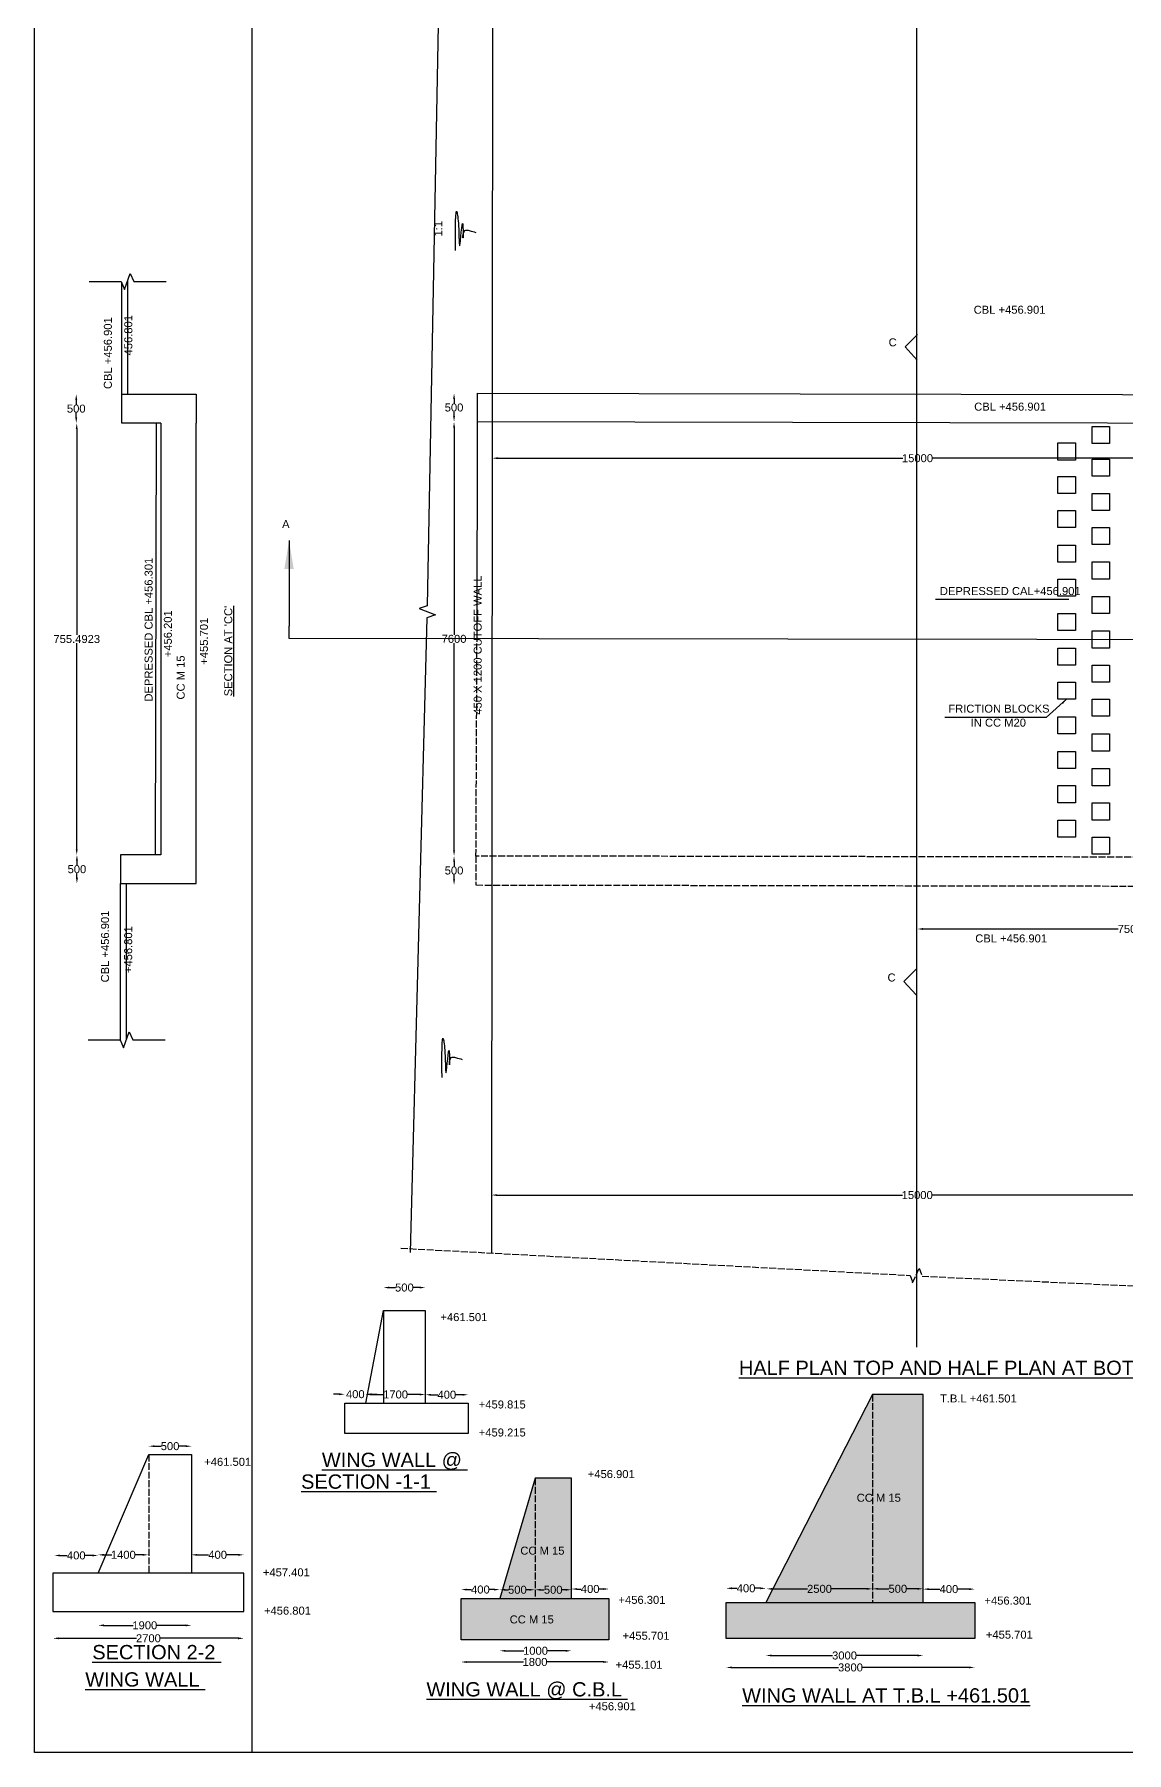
# Model space of a CAD drawing. Header units: inches. Extents: x 43882 to 50635, y 3 to 4549.
# Drawn here: x 43882 to 45792, y 3 to 3009 of the extents above; entities that cross this region are included whole.
import ezdxf

# ---------------------------------------------------------------- set-up
doc = ezdxf.new("R2010")
doc.units = ezdxf.units.IN
doc.header["$MEASUREMENT"] = 0
doc.linetypes.add('ACAD_ISO02W100', pattern=[15, 12, -3])
for name, color, linetype in [('DIMENSIONS', 255, 'Continuous'), ('REF', 7, 'Continuous'), ('TEXT', 1, 'Continuous')]:
    doc.layers.add(name, color=color, linetype=linetype)
doc.styles.get("Standard").update_dxf_attribs({"font": 'arial.ttf', "height": 14})
doc.dimstyles.get("Standard").update_dxf_attribs({"dimtxt": 14, "dimasz": 10, "dimexe": 0.18, "dimexo": 0.0625, "dimgap": 0.09, "dimtad": 0, "dimtih": 1, "dimtoh": 1, "dimdec": 4, "dimzin": 0, "dimdsep": 46, "dimtxsty": 'Standard', "dimcen": 0.09, "dimse1": 1, "dimse2": 1, "dimadec": 0, "dimazin": 0, "dimtfac": 1, "dimtdec": 4, "dimtofl": 0, "dimtmove": 0, "dimatfit": 3, "dimfxl": 1, "dimtolj": 1, "dimtzin": 0, "dimarcsym": 0})

# ---------------------------------------------------------------- blocks, each defined once
blk = doc.blocks.new('*D28')
at = {"layer": 'Defpoints', "color": 0, "transparency": 16777216}
for p in [(45161.5, 290.5), (45092.1, 265.8), (45161.5, 265.8)]:
    blk.add_point(p, dxfattribs=at)
at = {"layer": 'DIMENSIONS', "color": 0, "lineweight": -2, "transparency": 16777216}
for p, q in [((45102.1, 290.5), (45111, 290.5)), ((45151.5, 290.5), (45142.6, 290.5))]:
    blk.add_line(p, q, dxfattribs=at)
at = {"layer": 'DIMENSIONS', "color": 0, "transparency": 16777216}
for points in [[(45102.1, 292.2), (45102.1, 288.8), (45092.1, 290.5)], [(45151.5, 292.2), (45151.5, 288.8), (45161.5, 290.5)]]:
    blk.add_solid(points, dxfattribs=at)
at = {"layer": 'DIMENSIONS', "color": 0, "transparency": 16777216, "insert": (45126.8, 290.5), "char_height": 14, "attachment_point": 5}
blk.add_mtext('\\A1;400', dxfattribs=at)
blk = doc.blocks.new('*D29')
at = {"layer": 'Defpoints', "color": 0, "transparency": 16777216}
for p in [(45347.8, 289.5), (45162.7, 265.8), (45347.8, 265.8)]:
    blk.add_point(p, dxfattribs=at)
at = {"layer": 'DIMENSIONS', "color": 0, "lineweight": -2, "transparency": 16777216}
for p, q in [((45172.7, 289.5), (45234.1, 289.5)), ((45337.8, 289.5), (45276.3, 289.5))]:
    blk.add_line(p, q, dxfattribs=at)
at = {"layer": 'DIMENSIONS', "color": 0, "transparency": 16777216}
for points in [[(45172.7, 291.2), (45172.7, 287.9), (45162.7, 289.5)], [(45337.8, 291.2), (45337.8, 287.9), (45347.8, 289.5)]]:
    blk.add_solid(points, dxfattribs=at)
at = {"layer": 'DIMENSIONS', "color": 0, "transparency": 16777216, "insert": (45255.2, 289.5), "char_height": 14, "attachment_point": 5}
blk.add_mtext('\\A1;2500', dxfattribs=at)
blk = doc.blocks.new('*D30')
at = {"layer": 'Defpoints', "color": 0, "transparency": 16777216}
for p in [(45436.5, 289.6), (45347.8, 265.8), (45436.5, 265.8)]:
    blk.add_point(p, dxfattribs=at)
at = {"layer": 'DIMENSIONS', "color": 0, "lineweight": -2, "transparency": 16777216}
for p, q in [((45357.8, 289.6), (45376.6, 289.6)), ((45426.5, 289.6), (45407.7, 289.6))]:
    blk.add_line(p, q, dxfattribs=at)
at = {"layer": 'DIMENSIONS', "color": 0, "transparency": 16777216}
for points in [[(45357.8, 291.3), (45357.8, 288), (45347.8, 289.6)], [(45426.5, 291.3), (45426.5, 288), (45436.5, 289.6)]]:
    blk.add_solid(points, dxfattribs=at)
at = {"layer": 'DIMENSIONS', "color": 0, "transparency": 16777216, "insert": (45392.2, 289.6), "char_height": 14, "attachment_point": 5}
blk.add_mtext('\\A1;500', dxfattribs=at)
blk = doc.blocks.new('*D31')
at = {"layer": 'Defpoints', "color": 0, "transparency": 16777216}
for p in [(45526.7, 289.1), (45436.5, 265.8), (45526.7, 265.8)]:
    blk.add_point(p, dxfattribs=at)
at = {"layer": 'DIMENSIONS', "color": 0, "lineweight": -2, "transparency": 16777216}
for p, q in [((45446.5, 289.1), (45465.8, 289.1)), ((45516.7, 289.1), (45497.4, 289.1))]:
    blk.add_line(p, q, dxfattribs=at)
at = {"layer": 'DIMENSIONS', "color": 0, "transparency": 16777216}
for points in [[(45446.5, 290.7), (45446.5, 287.4), (45436.5, 289.1)], [(45516.7, 290.7), (45516.7, 287.4), (45526.7, 289.1)]]:
    blk.add_solid(points, dxfattribs=at)
at = {"layer": 'DIMENSIONS', "color": 0, "transparency": 16777216, "insert": (45481.6, 289.1), "char_height": 14, "attachment_point": 5}
blk.add_mtext('\\A1;400', dxfattribs=at)
blk = doc.blocks.new('*D32')
at = {"layer": 'Defpoints', "color": 0, "transparency": 16777216}
for p in [(45161.5, 265.8), (45436.5, 265.8), (45436.5, 172.9)]:
    blk.add_point(p, dxfattribs=at)
at = {"layer": 'DIMENSIONS', "color": 0, "lineweight": -2, "transparency": 16777216}
for p, q in [((45171.5, 172.9), (45278, 172.9)), ((45426.5, 172.9), (45320, 172.9))]:
    blk.add_line(p, q, dxfattribs=at)
at = {"layer": 'DIMENSIONS', "color": 0, "transparency": 16777216}
for points in [[(45171.5, 174.6), (45171.5, 171.3), (45161.5, 172.9)], [(45426.5, 174.6), (45426.5, 171.3), (45436.5, 172.9)]]:
    blk.add_solid(points, dxfattribs=at)
at = {"layer": 'DIMENSIONS', "color": 0, "transparency": 16777216, "insert": (45299, 172.9), "char_height": 14, "attachment_point": 5}
blk.add_mtext('\\A1;3000', dxfattribs=at)
blk = doc.blocks.new('*D33')
at = {"layer": 'Defpoints', "color": 0, "transparency": 16777216}
for p in [(45092.1, 202.9), (45526.7, 202.9), (45526.7, 152)]:
    blk.add_point(p, dxfattribs=at)
at = {"layer": 'DIMENSIONS', "color": 0, "lineweight": -2, "transparency": 16777216}
for p, q in [((45102.1, 152), (45288.4, 152)), ((45516.7, 152), (45330.4, 152))]:
    blk.add_line(p, q, dxfattribs=at)
at = {"layer": 'DIMENSIONS', "color": 0, "transparency": 16777216}
for points in [[(45102.1, 153.7), (45102.1, 150.4), (45092.1, 152)], [(45516.7, 153.7), (45516.7, 150.4), (45526.7, 152)]]:
    blk.add_solid(points, dxfattribs=at)
at = {"layer": 'DIMENSIONS', "color": 0, "transparency": 16777216, "insert": (45309.4, 152), "char_height": 14, "attachment_point": 5}
blk.add_mtext('\\A1;3800', dxfattribs=at)
blk = doc.blocks.new('*D34')
at = {"layer": 'Defpoints', "color": 0, "transparency": 16777216}
for p in [(44628.4, 272.7), (44696, 288.3), (44696, 272.7)]:
    blk.add_point(p, dxfattribs=at)
at = {"layer": 'DIMENSIONS', "color": 0, "lineweight": -2, "transparency": 16777216}
for p, q in [((44638.4, 288.3), (44646.4, 288.3)), ((44686, 288.3), (44678, 288.3))]:
    blk.add_line(p, q, dxfattribs=at)
at = {"layer": 'DIMENSIONS', "color": 0, "transparency": 16777216}
for points in [[(44638.4, 289.9), (44638.4, 286.6), (44628.4, 288.3)], [(44686, 289.9), (44686, 286.6), (44696, 288.3)]]:
    blk.add_solid(points, dxfattribs=at)
at = {"layer": 'DIMENSIONS', "color": 0, "transparency": 16777216, "insert": (44662.2, 288.3), "char_height": 14, "attachment_point": 5}
blk.add_mtext('\\A1;400', dxfattribs=at)
blk = doc.blocks.new('*D35')
at = {"layer": 'Defpoints', "color": 0, "transparency": 16777216}
for p in [(44696, 272.7), (44757.7, 287.9), (44757.7, 272.6)]:
    blk.add_point(p, dxfattribs=at)
at = {"layer": 'DIMENSIONS', "color": 0, "lineweight": -2, "transparency": 16777216}
for p, q in [((44706, 287.9), (44711.4, 287.9)), ((44747.7, 287.9), (44742.4, 287.9))]:
    blk.add_line(p, q, dxfattribs=at)
at = {"layer": 'DIMENSIONS', "color": 0, "transparency": 16777216}
for points in [[(44706, 289.6), (44706, 286.3), (44696, 287.9)], [(44747.7, 289.6), (44747.7, 286.3), (44757.7, 287.9)]]:
    blk.add_solid(points, dxfattribs=at)
at = {"layer": 'DIMENSIONS', "color": 0, "transparency": 16777216, "insert": (44726.9, 287.9), "char_height": 14, "attachment_point": 5}
blk.add_mtext('\\A1;500', dxfattribs=at)
blk = doc.blocks.new('*D36')
at = {"layer": 'Defpoints', "color": 0, "transparency": 16777216}
for p in [(44757.7, 272.6), (44821.3, 287.9), (44821.3, 272.7)]:
    blk.add_point(p, dxfattribs=at)
at = {"layer": 'DIMENSIONS', "color": 0, "lineweight": -2, "transparency": 16777216}
for p, q in [((44767.7, 287.9), (44774, 287.9)), ((44811.3, 287.9), (44805, 287.9))]:
    blk.add_line(p, q, dxfattribs=at)
at = {"layer": 'DIMENSIONS', "color": 0, "transparency": 16777216}
for points in [[(44767.7, 289.6), (44767.7, 286.3), (44757.7, 287.9)], [(44811.3, 289.6), (44811.3, 286.3), (44821.3, 287.9)]]:
    blk.add_solid(points, dxfattribs=at)
at = {"layer": 'DIMENSIONS', "color": 0, "transparency": 16777216, "insert": (44789.5, 287.9), "char_height": 14, "attachment_point": 5}
blk.add_mtext('\\A1;500', dxfattribs=at)
blk = doc.blocks.new('*D37')
at = {"layer": 'Defpoints', "color": 0, "transparency": 16777216}
for p in [(44821.3, 272.7), (44887.1, 289.3), (44887.1, 272.7)]:
    blk.add_point(p, dxfattribs=at)
at = {"layer": 'DIMENSIONS', "color": 0, "lineweight": -2, "transparency": 16777216}
for p, q in [((44831.3, 289.3), (44838.3, 289.3)), ((44877.1, 289.3), (44870, 289.3))]:
    blk.add_line(p, q, dxfattribs=at)
at = {"layer": 'DIMENSIONS', "color": 0, "transparency": 16777216}
for points in [[(44831.3, 290.9), (44831.3, 287.6), (44821.3, 289.3)], [(44877.1, 290.9), (44877.1, 287.6), (44887.1, 289.3)]]:
    blk.add_solid(points, dxfattribs=at)
at = {"layer": 'DIMENSIONS', "color": 0, "transparency": 16777216, "insert": (44854.2, 289.3), "char_height": 14, "attachment_point": 5}
blk.add_mtext('\\A1;400', dxfattribs=at)
blk = doc.blocks.new('*D38')
at = {"layer": 'Defpoints', "color": 0, "transparency": 16777216}
for p in [(44696, 272.7), (44821.3, 272.7), (44821.3, 181.2)]:
    blk.add_point(p, dxfattribs=at)
at = {"layer": 'DIMENSIONS', "color": 0, "lineweight": -2, "transparency": 16777216}
for p, q in [((44706, 181.2), (44738.3, 181.2)), ((44811.3, 181.2), (44779, 181.2))]:
    blk.add_line(p, q, dxfattribs=at)
at = {"layer": 'DIMENSIONS', "color": 0, "transparency": 16777216}
for points in [[(44706, 182.8), (44706, 179.5), (44696, 181.2)], [(44811.3, 182.8), (44811.3, 179.5), (44821.3, 181.2)]]:
    blk.add_solid(points, dxfattribs=at)
at = {"layer": 'DIMENSIONS', "color": 0, "transparency": 16777216, "insert": (44758.6, 181.2), "char_height": 14, "attachment_point": 5}
blk.add_mtext('\\A1;1000', dxfattribs=at)
blk = doc.blocks.new('*D39')
at = {"layer": 'Defpoints', "color": 0, "transparency": 16777216}
for p in [(44628.4, 200.1), (44887.1, 200.1), (44887.1, 161.6)]:
    blk.add_point(p, dxfattribs=at)
at = {"layer": 'DIMENSIONS', "color": 0, "lineweight": -2, "transparency": 16777216}
for p, q in [((44638.4, 161.6), (44737.4, 161.6)), ((44877.1, 161.6), (44778, 161.6))]:
    blk.add_line(p, q, dxfattribs=at)
at = {"layer": 'DIMENSIONS', "color": 0, "transparency": 16777216}
for points in [[(44638.4, 163.2), (44638.4, 159.9), (44628.4, 161.6)], [(44877.1, 163.2), (44877.1, 159.9), (44887.1, 161.6)]]:
    blk.add_solid(points, dxfattribs=at)
at = {"layer": 'DIMENSIONS', "color": 0, "transparency": 16777216, "insert": (44757.7, 161.6), "char_height": 14, "attachment_point": 5}
blk.add_mtext('\\A1;1800', dxfattribs=at)
blk = doc.blocks.new('*D40')
at = {"layer": 'Defpoints', "color": 0, "transparency": 16777216}
for p in [(44082.2, 524.6), (44156.8, 539.2), (44156.8, 524.6)]:
    blk.add_point(p, dxfattribs=at)
at = {"layer": 'DIMENSIONS', "color": 0, "lineweight": -2, "transparency": 16777216}
for p, q in [((44092.2, 539.2), (44104, 539.2)), ((44146.8, 539.2), (44135.1, 539.2))]:
    blk.add_line(p, q, dxfattribs=at)
at = {"layer": 'DIMENSIONS', "color": 0, "transparency": 16777216}
for points in [[(44092.2, 540.8), (44092.2, 537.5), (44082.2, 539.2)], [(44146.8, 540.8), (44146.8, 537.5), (44156.8, 539.2)]]:
    blk.add_solid(points, dxfattribs=at)
at = {"layer": 'DIMENSIONS', "color": 0, "transparency": 16777216, "insert": (44119.5, 539.2), "char_height": 14, "attachment_point": 5}
blk.add_mtext('\\A1;500', dxfattribs=at)
blk = doc.blocks.new('*D41')
at = {"layer": 'Defpoints', "color": 0, "transparency": 16777216}
for p in [(43993.7, 348), (43917, 316.9), (43993.7, 316.9)]:
    blk.add_point(p, dxfattribs=at)
at = {"layer": 'DIMENSIONS', "color": 0, "lineweight": -2, "transparency": 16777216}
for p, q in [((43927, 348), (43939.5, 348)), ((43983.7, 348), (43971.2, 348))]:
    blk.add_line(p, q, dxfattribs=at)
at = {"layer": 'DIMENSIONS', "color": 0, "transparency": 16777216}
for points in [[(43927, 349.6), (43927, 346.3), (43917, 348)], [(43983.7, 349.6), (43983.7, 346.3), (43993.7, 348)]]:
    blk.add_solid(points, dxfattribs=at)
at = {"layer": 'DIMENSIONS', "color": 0, "transparency": 16777216, "insert": (43955.4, 348), "char_height": 14, "attachment_point": 5}
blk.add_mtext('\\A1;400', dxfattribs=at)
blk = doc.blocks.new('*D42')
at = {"layer": 'Defpoints', "color": 0, "transparency": 16777216}
for p in [(44081.6, 349.1), (43993.7, 316.9), (44081.6, 316.9)]:
    blk.add_point(p, dxfattribs=at)
at = {"layer": 'DIMENSIONS', "color": 0, "lineweight": -2, "transparency": 16777216}
for p, q in [((44003.7, 349.1), (44017.4, 349.1)), ((44071.6, 349.1), (44058, 349.1))]:
    blk.add_line(p, q, dxfattribs=at)
at = {"layer": 'DIMENSIONS', "color": 0, "transparency": 16777216}
for points in [[(44003.7, 350.7), (44003.7, 347.4), (43993.7, 349.1)], [(44071.6, 350.7), (44071.6, 347.4), (44081.6, 349.1)]]:
    blk.add_solid(points, dxfattribs=at)
at = {"layer": 'DIMENSIONS', "color": 0, "transparency": 16777216, "insert": (44037.7, 349.1), "char_height": 14, "attachment_point": 5}
blk.add_mtext('\\A1;1400', dxfattribs=at)
blk = doc.blocks.new('*D43')
at = {"layer": 'Defpoints', "color": 0, "transparency": 16777216}
for p in [(44248.5, 349.1), (44156.8, 316.9), (44248.5, 316.9)]:
    blk.add_point(p, dxfattribs=at)
at = {"layer": 'DIMENSIONS', "color": 0, "lineweight": -2, "transparency": 16777216}
for p, q in [((44166.8, 349.1), (44186.9, 349.1)), ((44238.5, 349.1), (44218.5, 349.1))]:
    blk.add_line(p, q, dxfattribs=at)
at = {"layer": 'DIMENSIONS', "color": 0, "transparency": 16777216}
for points in [[(44166.8, 350.7), (44166.8, 347.4), (44156.8, 349.1)], [(44238.5, 350.7), (44238.5, 347.4), (44248.5, 349.1)]]:
    blk.add_solid(points, dxfattribs=at)
at = {"layer": 'DIMENSIONS', "color": 0, "transparency": 16777216, "insert": (44202.7, 349.1), "char_height": 14, "attachment_point": 5}
blk.add_mtext('\\A1;400', dxfattribs=at)
blk = doc.blocks.new('*D44')
at = {"layer": 'Defpoints', "color": 0, "transparency": 16777216}
for p in [(43993.7, 316.9), (44156.8, 316.9), (44156.8, 225.7)]:
    blk.add_point(p, dxfattribs=at)
at = {"layer": 'DIMENSIONS', "color": 0, "lineweight": -2, "transparency": 16777216}
for p, q in [((44003.7, 225.7), (44055, 225.7)), ((44146.8, 225.7), (44095.6, 225.7))]:
    blk.add_line(p, q, dxfattribs=at)
at = {"layer": 'DIMENSIONS', "color": 0, "transparency": 16777216}
for points in [[(44003.7, 227.3), (44003.7, 224), (43993.7, 225.7)], [(44146.8, 227.3), (44146.8, 224), (44156.8, 225.7)]]:
    blk.add_solid(points, dxfattribs=at)
at = {"layer": 'DIMENSIONS', "color": 0, "transparency": 16777216, "insert": (44075.3, 225.7), "char_height": 14, "attachment_point": 5}
blk.add_mtext('\\A1;1900', dxfattribs=at)
blk = doc.blocks.new('*D45')
at = {"layer": 'Defpoints', "color": 0, "transparency": 16777216}
for p in [(43914.7, 250), (44248.5, 250), (44248.5, 203)]:
    blk.add_point(p, dxfattribs=at)
at = {"layer": 'DIMENSIONS', "color": 0, "lineweight": -2, "transparency": 16777216}
for p, q in [((43924.7, 203), (44060.5, 203)), ((44238.5, 203), (44102.7, 203))]:
    blk.add_line(p, q, dxfattribs=at)
at = {"layer": 'DIMENSIONS', "color": 0, "transparency": 16777216}
for points in [[(43924.7, 204.7), (43924.7, 201.3), (43914.7, 203)], [(44238.5, 204.7), (44238.5, 201.3), (44248.5, 203)]]:
    blk.add_solid(points, dxfattribs=at)
at = {"layer": 'DIMENSIONS', "color": 0, "transparency": 16777216, "insert": (44081.6, 203), "char_height": 14, "attachment_point": 5}
blk.add_mtext('\\A1;2700', dxfattribs=at)
blk = doc.blocks.new('*D46')
at = {"layer": 'Defpoints', "color": 0, "transparency": 16777216}
for p in [(45426.2, 1443.1), (46170.6, 1450), (46170.6, 1444.1)]:
    blk.add_point(p, dxfattribs=at)
at = {"layer": 'DIMENSIONS', "color": 0, "lineweight": -2, "transparency": 16777216}
for p, q in [((45436.2, 1444.1), (45777.5, 1444.1)), ((46160.6, 1444.1), (45819.3, 1444.1))]:
    blk.add_line(p, q, dxfattribs=at)
at = {"layer": 'DIMENSIONS', "color": 0, "transparency": 16777216}
for points in [[(45436.2, 1445.8), (45436.2, 1442.4), (45426.2, 1444.1)], [(46160.6, 1445.8), (46160.6, 1442.4), (46170.6, 1444.1)]]:
    blk.add_solid(points, dxfattribs=at)
at = {"layer": 'DIMENSIONS', "color": 0, "transparency": 16777216, "insert": (45798.4, 1444.1), "char_height": 14, "attachment_point": 5}
blk.add_mtext('\\A1;7500', dxfattribs=at)
blk = doc.blocks.new('*D47')
at = {"layer": 'Defpoints', "color": 0, "transparency": 16777216}
for p in [(44681.4, 983.6), (46170.8, 983.6), (46170.8, 978.5)]:
    blk.add_point(p, dxfattribs=at)
at = {"layer": 'DIMENSIONS', "color": 0, "lineweight": -2, "transparency": 16777216}
for p, q in [((44691.4, 978.5), (45400.4, 978.5)), ((46160.8, 978.5), (45451.9, 978.5))]:
    blk.add_line(p, q, dxfattribs=at)
at = {"layer": 'DIMENSIONS', "color": 0, "transparency": 16777216}
for points in [[(44691.4, 980.2), (44691.4, 976.9), (44681.4, 978.5)], [(46160.8, 980.2), (46160.8, 976.9), (46170.8, 978.5)]]:
    blk.add_solid(points, dxfattribs=at)
at = {"layer": 'DIMENSIONS', "color": 0, "transparency": 16777216, "insert": (45426.1, 978.5), "char_height": 14, "attachment_point": 5}
blk.add_mtext('\\A1;15000', dxfattribs=at)
blk = doc.blocks.new('*D75')
at = {"layer": 'Defpoints', "color": 0, "transparency": 16777216}
for p in [(44035.3, 2379.9), (43955.4, 2329.1), (44035.3, 2329.1)]:
    blk.add_point(p, dxfattribs=at)
at = {"layer": 'DIMENSIONS', "color": 0, "lineweight": -2, "transparency": 16777216}
for p, q in [((43955.4, 2369.9), (43955.4, 2361.7)), ((43955.4, 2339.1), (43955.4, 2347.2))]:
    blk.add_line(p, q, dxfattribs=at)
at = {"layer": 'DIMENSIONS', "color": 0, "transparency": 16777216}
for points in [[(43953.8, 2369.9), (43957.1, 2369.9), (43955.4, 2379.9)], [(43953.8, 2339.1), (43957.1, 2339.1), (43955.4, 2329.1)]]:
    blk.add_solid(points, dxfattribs=at)
at = {"layer": 'DIMENSIONS', "color": 0, "transparency": 16777216, "insert": (43955.4, 2354.5), "char_height": 14, "attachment_point": 5}
blk.add_mtext('\\A1;500', dxfattribs=at)
blk = doc.blocks.new('*D76')
at = {"layer": 'Defpoints', "color": 0, "transparency": 16777216}
for p in [(44035.3, 2329.1), (43956.3, 1573.6), (44035.3, 1573.6)]:
    blk.add_point(p, dxfattribs=at)
at = {"layer": 'DIMENSIONS', "color": 0, "lineweight": -2, "transparency": 16777216}
for p, q in [((43956.3, 2319.1), (43956.3, 1958.6)), ((43956.3, 1583.6), (43956.3, 1944.1))]:
    blk.add_line(p, q, dxfattribs=at)
at = {"layer": 'DIMENSIONS', "color": 0, "transparency": 16777216}
for points in [[(43954.6, 2319.1), (43957.9, 2319.1), (43956.3, 2329.1)], [(43954.6, 1583.6), (43957.9, 1583.6), (43956.3, 1573.6)]]:
    blk.add_solid(points, dxfattribs=at)
at = {"layer": 'DIMENSIONS', "color": 0, "transparency": 16777216, "insert": (43956.3, 1951.4), "char_height": 14, "attachment_point": 5}
blk.add_mtext('\\A1;755.4923', dxfattribs=at)
blk = doc.blocks.new('*D77')
at = {"layer": 'Defpoints', "color": 0, "transparency": 16777216}
for p in [(44033, 1573.6), (43956.6, 1523.7), (44033, 1523.7)]:
    blk.add_point(p, dxfattribs=at)
at = {"layer": 'DIMENSIONS', "color": 0, "lineweight": -2, "transparency": 16777216}
for p, q in [((43956.6, 1563.6), (43956.6, 1555.9)), ((43956.6, 1533.7), (43956.6, 1541.4))]:
    blk.add_line(p, q, dxfattribs=at)
at = {"layer": 'DIMENSIONS', "color": 0, "transparency": 16777216}
for points in [[(43954.9, 1563.6), (43958.3, 1563.6), (43956.6, 1573.6)], [(43954.9, 1533.7), (43958.3, 1533.7), (43956.6, 1523.7)]]:
    blk.add_solid(points, dxfattribs=at)
at = {"layer": 'DIMENSIONS', "color": 0, "transparency": 16777216, "insert": (43956.6, 1548.7), "char_height": 14, "attachment_point": 5}
blk.add_mtext('\\A1;500', dxfattribs=at)
blk = doc.blocks.new('*D78')
at = {"layer": 'Defpoints', "color": 0, "transparency": 16777216}
for p in [(44657.1, 2381.4), (44616.1, 2331.5), (44657, 2331.5)]:
    blk.add_point(p, dxfattribs=at)
at = {"layer": 'DIMENSIONS', "color": 0, "lineweight": -2, "transparency": 16777216}
for p, q in [((44616.1, 2371.4), (44616.1, 2363.7)), ((44616.1, 2341.5), (44616.1, 2349.2))]:
    blk.add_line(p, q, dxfattribs=at)
at = {"layer": 'DIMENSIONS', "color": 0, "transparency": 16777216}
for points in [[(44614.5, 2371.4), (44617.8, 2371.4), (44616.1, 2381.4)], [(44614.5, 2341.5), (44617.8, 2341.5), (44616.1, 2331.5)]]:
    blk.add_solid(points, dxfattribs=at)
at = {"layer": 'DIMENSIONS', "color": 0, "transparency": 16777216, "insert": (44616.1, 2356.5), "char_height": 14, "attachment_point": 5}
blk.add_mtext('\\A1;500', dxfattribs=at)
blk = doc.blocks.new('*D79')
at = {"layer": 'Defpoints', "color": 0, "transparency": 16777216}
for p in [(44657, 2331.5), (44616.1, 1571.8), (44655.7, 1571.8)]:
    blk.add_point(p, dxfattribs=at)
at = {"layer": 'DIMENSIONS', "color": 0, "lineweight": -2, "transparency": 16777216}
for p, q in [((44616.1, 2321.5), (44616.1, 1958.9)), ((44616.1, 1581.8), (44616.1, 1944.4))]:
    blk.add_line(p, q, dxfattribs=at)
at = {"layer": 'DIMENSIONS', "color": 0, "transparency": 16777216}
for points in [[(44614.5, 2321.5), (44617.8, 2321.5), (44616.1, 2331.5)], [(44614.5, 1581.8), (44617.8, 1581.8), (44616.1, 1571.8)]]:
    blk.add_solid(points, dxfattribs=at)
at = {"layer": 'DIMENSIONS', "color": 0, "transparency": 16777216, "insert": (44616.1, 1951.7), "char_height": 14, "attachment_point": 5}
blk.add_mtext('\\A1;7600', dxfattribs=at)
blk = doc.blocks.new('*D80')
at = {"layer": 'Defpoints', "color": 0, "transparency": 16777216}
for p in [(44654.5, 1571.8), (44616.1, 1521.1), (44654.7, 1521.1)]:
    blk.add_point(p, dxfattribs=at)
at = {"layer": 'DIMENSIONS', "color": 0, "lineweight": -2, "transparency": 16777216}
for p, q in [((44616.1, 1561.8), (44616.1, 1553.7)), ((44616.1, 1531.1), (44616.1, 1539.2))]:
    blk.add_line(p, q, dxfattribs=at)
at = {"layer": 'DIMENSIONS', "color": 0, "transparency": 16777216}
for points in [[(44614.5, 1561.8), (44617.8, 1561.8), (44616.1, 1571.8)], [(44614.5, 1531.1), (44617.8, 1531.1), (44616.1, 1521.1)]]:
    blk.add_solid(points, dxfattribs=at)
at = {"layer": 'DIMENSIONS', "color": 0, "transparency": 16777216, "insert": (44616.1, 1546.4), "char_height": 14, "attachment_point": 5}
blk.add_mtext('\\A1;500', dxfattribs=at)
blk = doc.blocks.new('*D93')
at = {"layer": 'Defpoints', "color": 0, "transparency": 16777216}
for p in [(44682.7, 2331.5), (46170.4, 2328.3), (44682.7, 2267.8)]:
    blk.add_point(p, dxfattribs=at)
at = {"layer": 'DIMENSIONS', "color": 0, "lineweight": -2, "transparency": 16777216}
for p, q in [((44692.7, 2267.8), (45400.8, 2267.8)), ((46160.4, 2267.8), (45452.3, 2267.8))]:
    blk.add_line(p, q, dxfattribs=at)
at = {"layer": 'DIMENSIONS', "color": 0, "transparency": 16777216}
for points in [[(44692.7, 2269.5), (44692.7, 2266.2), (44682.7, 2267.8)], [(46160.4, 2269.5), (46160.4, 2266.2), (46170.4, 2267.8)]]:
    blk.add_solid(points, dxfattribs=at)
at = {"layer": 'DIMENSIONS', "color": 0, "transparency": 16777216, "insert": (45426.6, 2267.8), "char_height": 14, "attachment_point": 5}
blk.add_mtext('\\A1;15000', dxfattribs=at)
blk = doc.blocks.new('*D142')
at = {"layer": 'Defpoints', "color": 0, "transparency": 16777216}
for p in [(44565.9, 816.7), (44492.7, 776.5), (44565.9, 776.5)]:
    blk.add_point(p, dxfattribs=at)
at = {"layer": 'DIMENSIONS', "color": 0, "lineweight": -2, "transparency": 16777216}
for p, q in [((44502.7, 816.7), (44513.7, 816.7)), ((44555.9, 816.7), (44544.8, 816.7))]:
    blk.add_line(p, q, dxfattribs=at)
at = {"layer": 'DIMENSIONS', "color": 0, "transparency": 16777216}
for points in [[(44502.7, 818.4), (44502.7, 815.1), (44492.7, 816.7)], [(44555.9, 818.4), (44555.9, 815.1), (44565.9, 816.7)]]:
    blk.add_solid(points, dxfattribs=at)
at = {"layer": 'DIMENSIONS', "color": 0, "transparency": 16777216, "insert": (44529.3, 816.7), "char_height": 14, "attachment_point": 5}
blk.add_mtext('\\A1;500', dxfattribs=at)
blk = doc.blocks.new('*D143')
at = {"layer": 'Defpoints', "color": 0, "transparency": 16777216}
for p in [(44425.1, 614.2), (44461.8, 630.1), (44461.8, 614.2)]:
    blk.add_point(p, dxfattribs=at)
at = {"layer": 'DIMENSIONS', "color": 0, "lineweight": -2, "transparency": 16777216}
for p, q in [((44415.1, 630.1), (44405.1, 630.1)), ((44471.8, 630.1), (44481.8, 630.1))]:
    blk.add_line(p, q, dxfattribs=at)
at = {"layer": 'DIMENSIONS', "color": 0, "transparency": 16777216}
for points in [[(44415.1, 631.7), (44415.1, 628.4), (44425.1, 630.1)], [(44471.8, 631.7), (44471.8, 628.4), (44461.8, 630.1)]]:
    blk.add_solid(points, dxfattribs=at)
at = {"layer": 'DIMENSIONS', "color": 0, "transparency": 16777216, "insert": (44443.4, 630.1), "char_height": 14, "attachment_point": 5}
blk.add_mtext('\\A1;400', dxfattribs=at)
blk = doc.blocks.new('*D144')
at = {"layer": 'Defpoints', "color": 0, "transparency": 16777216}
for p in [(44461.8, 614.2), (44565.9, 629.6), (44565.9, 614.2)]:
    blk.add_point(p, dxfattribs=at)
at = {"layer": 'DIMENSIONS', "color": 0, "lineweight": -2, "transparency": 16777216}
for p, q in [((44471.8, 629.6), (44493.5, 629.6)), ((44555.9, 629.6), (44534.1, 629.6))]:
    blk.add_line(p, q, dxfattribs=at)
at = {"layer": 'DIMENSIONS', "color": 0, "transparency": 16777216}
for points in [[(44471.8, 631.3), (44471.8, 627.9), (44461.8, 629.6)], [(44555.9, 631.3), (44555.9, 627.9), (44565.9, 629.6)]]:
    blk.add_solid(points, dxfattribs=at)
at = {"layer": 'DIMENSIONS', "color": 0, "transparency": 16777216, "insert": (44513.8, 629.6), "char_height": 14, "attachment_point": 5}
blk.add_mtext('\\A1;1700', dxfattribs=at)
blk = doc.blocks.new('*D145')
at = {"layer": 'Defpoints', "color": 0, "transparency": 16777216}
for p in [(44565.9, 614.2), (44641, 629.2), (44641, 614.2)]:
    blk.add_point(p, dxfattribs=at)
at = {"layer": 'DIMENSIONS', "color": 0, "lineweight": -2, "transparency": 16777216}
for p, q in [((44575.9, 629.2), (44587.7, 629.2)), ((44631, 629.2), (44619.3, 629.2))]:
    blk.add_line(p, q, dxfattribs=at)
at = {"layer": 'DIMENSIONS', "color": 0, "transparency": 16777216}
for points in [[(44575.9, 630.8), (44575.9, 627.5), (44565.9, 629.2)], [(44631, 630.8), (44631, 627.5), (44641, 629.2)]]:
    blk.add_solid(points, dxfattribs=at)
at = {"layer": 'DIMENSIONS', "color": 0, "transparency": 16777216, "insert": (44603.5, 629.2), "char_height": 14, "attachment_point": 5}
blk.add_mtext('\\A1;400', dxfattribs=at)

msp = doc.modelspace()

# ---------------------------------------------------------------- hatches: boundary and pattern name
at = {"layer": 'DIMENSIONS'}
h = msp.add_hatch(dxfattribs=at)
h.set_pattern_fill('AR-CONC', color=0, scale=2.5, style=0)
h.set_pattern_definition([(50, (0, 0), (17.9315046, -1.5688034), [1.875, -20.625]), (355, (0, 0), (-3.468783, 18.804803), [1.5, -16.5]), (100.4514, (1.494, -0.13), (14.4627345, 17.2359886), [1.593505, -17.528553]), (46.1842, (0, 5), (26.681026, -4.137975), [2.8125, -30.9375]), (96.6356, (2.223, 4.655), (23.366568, 24.352947), [2.390257, -26.292825]), (351.1842, (0, 5), (23.366549, 24.352965), [2.25, -24.75]), (21, (2.5, 3.75), (14.9226763, -10.0654723), [1.875, -20.625]), (326, (2.5, 3.75), (6.082883, 18.128751), [1.5, -16.5]), (71.4514, (3.744, 2.911), (21.005566, 8.0632624), [1.593505, -17.528553]), (37.5, (0, 0), (0.3039964, 8.32234635), [0, -16.3, 0, -16.75, 0, -16.5625]), (7.5, (0, 0), (6.5767384, 9.8602928), [0, -9.55, 0, -15.925, 0, -6.3125]), (327.5, (-5.575, 0), (13.3455609, -0.5638718), [0, -6.25, 0, -19.5, 0, -25.875]), (317.5, (-8.075, 0), (14.5796542, 2.5026246), [0, -8.125, 0, -12.95, 0, -18.375])])
h.paths.add_polyline_path([(44757.98554, 482.98531), (44696.03405, 272.70655), (44757.73491, 272.70655)])
h.paths.add_polyline_path([(44821.26428, 482.98531), (44757.98554, 482.98531), (44757.73491, 272.70655), (44821.26428, 272.70655)])
h.paths.add_polyline_path([(44887.06092, 272.70655), (44628.40891, 272.70655), (44628.40891, 200.13407), (44887.06092, 200.13407)])
h.paths.add_polyline_path([(45347.77174, 629.51469), (45161.48155, 265.82675), (45347.77174, 265.82675)])
h.paths.add_polyline_path([(45436.52998, 629.51469), (45347.77174, 629.51469), (45347.77174, 265.82675), (45436.52998, 265.82675)])
h.paths.add_polyline_path([(45526.69656, 265.82675), (45092.1027, 265.82675), (45092.1027, 202.93853), (45526.69656, 202.93853)])
h.paths.add_polyline_path([(46070.23985, 623.82036), (45931.14762, 262.65867), (46070.23985, 262.65867)])
h.paths.add_polyline_path([(46138.68164, 623.82036), (46070.23985, 623.82036), (46070.23985, 262.65867), (46138.68164, 262.65867)])
h.paths.add_polyline_path([(46207.33565, 262.65867), (45855.99773, 262.65867), (45855.99773, 212.19489), (46207.33565, 212.19489)])
h.paths.add_polyline_path([(46769.44485, 616.88293), (46641.92603, 263.57211), (46769.44485, 263.57211)])
h.paths.add_polyline_path([(46820.7983, 616.88293), (46769.44485, 616.88293), (46769.44485, 263.57211), (46820.7983, 263.57211)])
h.paths.add_polyline_path([(46851.69169, 263.57211), (46611.63813, 263.57211), (46611.63813, 213.01659), (46851.69169, 213.01659)])
h.paths.add_polyline_path([(47408.59395, 626.79047), (47260.26787, 273.95744), (47408.59395, 273.95744)])
h.paths.add_polyline_path([(47459.45026, 626.79047), (47408.59395, 626.79047), (47408.59395, 273.95744), (47459.45026, 273.95744)])
h.paths.add_polyline_path([(47489.16438, 273.95744), (47229.99166, 273.95744), (47229.99166, 214.26141), (47489.16438, 214.26141)])
h.paths.add_polyline_path([(47965.18761, 677.51697), (47798.96663, 264.98711), (47965.18761, 264.98711)])
h.paths.add_polyline_path([(48013.78579, 677.51697), (47965.18761, 677.51697), (47965.18761, 264.98711), (48013.78579, 264.98711)])
h.paths.add_polyline_path([(48043.66284, 264.98711), (47769.28771, 264.98711), (47769.28771, 213.17063), (48043.66284, 213.17063)])
h.paths.add_polyline_path([(45976.97204, 289.71397), (46024.41543, 289.71397), (46024.41543, 268.41792), (45976.97204, 268.41792)], flags=24)
h.paths.add_polyline_path([(46029.79212, 417.35399), (46108.76415, 417.35399), (46108.76415, 439.08455), (46029.79212, 439.08455)], flags=9)
h.paths.add_polyline_path([(46085.51873, 289.75827), (46123.40276, 289.75827), (46123.40276, 268.46222), (46085.51873, 268.46222)], flags=24)
h.paths.add_polyline_path([(45974.61758, 227.2188), (46059.02345, 227.2188), (46059.02345, 248.94936), (45974.61758, 248.94936)], flags=24)
h.paths.add_polyline_path([(46612.70229, 292.33883), (46651.14977, 292.33883), (46651.14977, 271.04278), (46612.70229, 271.04278)], flags=9)
h.paths.add_polyline_path([(46681.30959, 291.92564), (46730.06129, 291.92564), (46730.06129, 270.62959), (46681.30959, 270.62959)], flags=24)
h.paths.add_polyline_path([(46733.72712, 377.61871), (46818.13299, 377.61871), (46818.13299, 399.34927), (46733.72712, 399.34927)], flags=9)
h.paths.add_polyline_path([(46776.17956, 291.60564), (46814.06359, 291.60564), (46814.06359, 270.3096), (46776.17956, 270.3096)], flags=24)
h.paths.add_polyline_path([(46706.56112, 232.58375), (46790.96699, 232.58375), (46790.96699, 254.31431), (46706.56112, 254.31431)], flags=24)
h.paths.add_polyline_path([(47310.70922, 304.59074), (47358.1526, 304.59074), (47358.1526, 283.29469), (47310.70922, 283.29469)], flags=24)
h.paths.add_polyline_path([(47376.34701, 380.74704), (47455.31904, 380.74704), (47455.31904, 402.4776), (47376.34701, 402.4776)], flags=9)
h.paths.add_polyline_path([(47425.15747, 304.05998), (47472.60086, 304.05998), (47472.60086, 282.76394), (47425.15747, 282.76394)], flags=9)
h.paths.add_polyline_path([(47344.31876, 236.78412), (47428.72463, 236.78412), (47428.72463, 258.51468), (47344.31876, 258.51468)], flags=24)
h.paths.add_polyline_path([(47857.70127, 296.39562), (47906.45297, 296.39562), (47906.45297, 275.09957), (47857.70127, 275.09957)], flags=24)
h.paths.add_polyline_path([(47970.54468, 296.43984), (48008.42872, 296.43984), (48008.42872, 275.14379), (47970.54468, 275.14379)], flags=24)

# ---------------------------------------------------------------- linework, layer by layer
at = {"color": 0}
for points in [[(44589.91344, 3118.84644), (44569.37527, 2009.56488), (44555.07572, 2004.68175), (44583.53109, 1993.55109), (44568.72856, 1988.38072), (44539.46808, 878.253)], [(44683.48159, 3108.11024), (44681.34059, 877.14627)], [(43978.21695, 2576.93364), (44034.03357, 2576.93364), (44039.81998, 2563.0552), (44049.87944, 2591.16794), (44055.84388, 2576.84468), (44112.42303, 2576.84468)], [(44035.28726, 2379.85492), (44035.28726, 2573.92673)], [(44045.65246, 2379.85492), (44045.65246, 2579.35499)], [(44103.41327, 2329.11561), (44035.28726, 2329.11561), (44035.28726, 2379.85492), (44165.16312, 2379.85492), (44165.16312, 2329.11561)], [(47686.90085, 2324.97921), (44657.07757, 2331.52779), (44657.07757, 2381.37391), (46067.02835, 2378.62003)], [(44095.21969, 2329.11561), (44093.59598, 1573.62335)], [(44103.41327, 2329.11561), (44103.41327, 1573.62335)], [(44165.16312, 1573.62335), (44165.16312, 2329.11561)], [(44656.28278, 1952.07019), (44657.07757, 2331.52779)], [(48687.06825, 1946.66649), (44327.56237, 1952.51088), (44327.56237, 1974.16478)], [(44103.41327, 1573.62335), (44033.00597, 1573.62335), (44033.00597, 1523.69403), (44165.16312, 1523.69403), (44165.16312, 1573.62335)], [(44033.00597, 1248.38863), (44033.00597, 1523.69403)], [(44043.08073, 1250.23397), (44043.08073, 1523.69403)], [(43976.4693, 1250.11563), (44032.28592, 1250.11563), (44038.07232, 1236.2372), (44048.13179, 1264.34994), (44054.09623, 1250.02667), (44110.67538, 1250.02667)], [(44461.75666, 614.18584), (44492.66302, 776.45956), (44565.89265, 776.45956), (44565.89265, 614.18584)], [(44492.66302, 776.45956), (44492.66302, 614.18584)], [(45436.52998, 265.82675), (45436.52998, 629.51469), (45347.77174, 629.51469), (45161.48155, 265.82675)], [(43993.74349, 316.91352), (44082.23915, 524.60076), (44156.8319, 524.60076), (44156.8319, 316.91352)], [(44821.26428, 272.70655), (44821.26428, 482.98531), (44757.98554, 482.98531), (44696.03405, 272.70655)]]:
    msp.add_lwpolyline(points, dxfattribs=at)
for points in [[(45731.83367, 2323.57799), (45762.61529, 2323.57799), (45762.61529, 2293.64557), (45731.83367, 2293.64557)], [(45672.0336, 2294.60823), (45702.81521, 2294.60823), (45702.81521, 2264.67581), (45672.0336, 2264.67581)], [(45731.83367, 2266.18502), (45762.61529, 2266.18502), (45762.61529, 2236.2526), (45731.83367, 2236.2526)], [(45672.0336, 2235.87432), (45702.81521, 2235.87432), (45702.81521, 2205.9419), (45672.0336, 2205.9419)], [(45731.83367, 2206.30546), (45762.61529, 2206.30546), (45762.61529, 2176.37303), (45731.83367, 2176.37303)], [(45672.0336, 2176.5072), (45702.81521, 2176.5072), (45702.81521, 2146.57477), (45672.0336, 2146.57477)], [(45731.83367, 2146.82969), (45762.61529, 2146.82969), (45762.61529, 2116.89727), (45731.83367, 2116.89727)], [(45672.0336, 2115.90735), (45702.81521, 2115.90735), (45702.81521, 2085.97493), (45672.0336, 2085.97493)], [(45731.83367, 2086.40626), (45762.61529, 2086.40626), (45762.61529, 2056.47383), (45731.83367, 2056.47383)], [(45672.0336, 2056.22768), (45702.81521, 2056.22768), (45702.81521, 2026.29525), (45672.0336, 2026.29525)], [(45731.83367, 2026.00334), (45762.61529, 2026.00334), (45762.61529, 1996.07092), (45731.83367, 1996.07092)], [(45672.0336, 1996.0979), (45702.81521, 1996.0979), (45702.81521, 1966.16548), (45672.0336, 1966.16548)], [(45731.83367, 1965.52984), (45762.61529, 1965.52984), (45762.61529, 1935.59742), (45731.83367, 1935.59742)], [(45672.0336, 1935.52571), (45702.81521, 1935.52571), (45702.81521, 1905.59329), (45672.0336, 1905.59329)], [(45731.83367, 1905.6829), (45762.61529, 1905.6829), (45762.61529, 1875.75047), (45731.83367, 1875.75047)], [(45672.0336, 1875.93612), (45702.81521, 1875.93612), (45702.81521, 1846.0037), (45672.0336, 1846.0037)], [(45731.83367, 1846.51259), (45762.61529, 1846.51259), (45762.61529, 1816.58016), (45731.83367, 1816.58016)], [(45672.0336, 1815.39217), (45702.81521, 1815.39217), (45702.81521, 1785.45975), (45672.0336, 1785.45975)], [(45731.83367, 1785.30908), (45762.61529, 1785.30908), (45762.61529, 1755.37666), (45731.83367, 1755.37666)], [(45672.0336, 1754.8101), (45702.81521, 1754.8101), (45702.81521, 1724.87768), (45672.0336, 1724.87768)], [(45731.83367, 1724.79362), (45762.61529, 1724.79362), (45762.61529, 1694.86119), (45731.83367, 1694.86119)], [(45672.0336, 1694.91662), (45702.81521, 1694.91662), (45702.81521, 1664.9842), (45672.0336, 1664.9842)], [(45731.83367, 1664.62291), (45762.61529, 1664.62291), (45762.61529, 1634.69048), (45731.83367, 1634.69048)], [(45672.0336, 1634.69939), (45702.81521, 1634.69939), (45702.81521, 1604.76697), (45672.0336, 1604.76697)], [(45731.83367, 1604.69973), (45762.61529, 1604.69973), (45762.61529, 1574.76731), (45731.83367, 1574.76731)], [(44425.10161, 614.18584), (44641.04312, 614.18584), (44641.04312, 561.2381), (44425.10161, 561.2381)], [(43914.66264, 249.98464), (44248.50794, 249.98464), (44248.50794, 316.91352), (43914.66264, 316.91352)], [(44628.40891, 272.70655), (44887.06092, 272.70655), (44887.06092, 200.13407), (44628.40891, 200.13407)], [(45092.1027, 265.82675), (45526.69656, 265.82675), (45526.69656, 202.93853), (45092.1027, 202.93853)]]:
    msp.add_lwpolyline(points, close=True, dxfattribs=at)
at = {"layer": 'DIMENSIONS', "color": 0}
for points in [[(44262.49286, 4512.73282), (44262.49286, 2.999)], [(45424.61608, 3160.42275), (45424.61608, 712.42006)], [(45426.08751, 2439.11838), (45404.81634, 2462.45109), (45426.62001, 2484.3977)], [(45457.92435, 2021.29082), (45691.33354, 2021.29082)], [(45424.08359, 1328.96669), (45402.81241, 1352.2994), (45424.61608, 1374.24601)]]:
    msp.add_lwpolyline(points, dxfattribs=at)
at = {"layer": 'DIMENSIONS', "color": 0, "linetype": 'ACAD_ISO02W100'}
for points in [[(44654.49589, 1571.78613), (44656.28278, 1952.07019)], [(46895.25876, 1568.06712), (44654.49589, 1571.7866), (44654.49589, 1521.11086), (44654.69995, 1521.09478)], [(44654.69995, 1521.09478), (46854.9544, 1517.57419)], [(44523.31562, 885.59633), (45413.96237, 837.97081), (45418.09923, 824.89169), (45429.38159, 850.59892), (45434.49626, 836.61779), (47190.07731, 756.20276)], [(45347.77174, 629.51469), (45347.77174, 265.82675)], [(44082.23915, 524.60076), (44082.23915, 316.91352)], [(44757.98554, 482.98531), (44757.73491, 272.70655)]]:
    msp.add_lwpolyline(points, dxfattribs=at)
at = {"layer": 'DIMENSIONS', "color": 0}
for points in [[(44618.8691, 2631.43344), (44621.01676, 2698.73577), (44623.94537, 2674.54595), (44626.09303, 2639.82185), (44631.36454, 2677.86229), (44631.755, 2653.47739), (44634.87888, 2666.35262), (44642.68851, 2666.15754), (44654.20774, 2662.84119)], [(44595.09368, 1184.47913), (44597.24134, 1251.78147), (44600.16996, 1227.59164), (44602.31762, 1192.86754), (44607.58913, 1230.90798), (44607.97959, 1206.52308), (44611.10346, 1219.39832), (44618.91309, 1219.20323), (44630.43232, 1215.88688)]]:
    msp.add_spline(points, degree=3, dxfattribs=at)
at = {"layer": 'REF', "color": 0}
msp.add_lwpolyline([(50615.7682, 2.999), (43882.19578, 2.999), (43882.19578, 4512.73282), (50615.7682, 4512.73282)], close=True, dxfattribs=at)

# ---------------------------------------------------------------- texts
at = {"layer": 'DIMENSIONS', "color": 0}
for s, height, p in [('%%UHALF PLAN TOP AND HALF PLAN AT BOTTOM ', 25, (45114.2826, 663.80069)), ('+461.501', 14, (44179.23128, 504.81135)), ('%%UWING WALL @ ', 25, (44384.96004, 502.77534)), ('%%USECTION -1-1 ', 25, (44348.64393, 464.76613)), ('+457.401', 14, (44281.80775, 311.45903)), ('+456.801', 14, (44283.71025, 244.45172)), ('%%USECTION 2-2 ', 25, (43983.50331, 166.35719)), ('%%UWING WALL ', 25, (43971.18524, 118.5796)), ('%%UWING WALL @ C.B.L ', 25, (44567.87795, 101.27798)), ('%%UWING WALL AT T.B.L +461.501', 25, (45119.98093, 90.63455))]:
    msp.add_text(s, height=height, dxfattribs=at).set_placement(p)
at = {"layer": 'TEXT', "color": 0}
for s, p in [('1:1', (44595.57221, 2655.79511)), ('CBL +456.901', (44017.68468, 2388.8759)), ('456.801', (44053.42112, 2447.60139)), ('DEPRESSED CBL +456.301', (44088.93149, 1842.00883)), ('450 X 1200 CUTOFF WALL ', (44664.44107, 1819.09694)), ('+456.201', (44122.62122, 1919.61368)), ('+455.701', (44185.73353, 1906.51384)), ("%%USECTION AT 'CC'", (44228.25985, 1851.12091)), ('CC M 15', (44145.05219, 1845.52225)), ('CBL +456.901', (44012.69553, 1350.65859)), ('+456.801', (44053.21137, 1366.93016))]:
    msp.add_text(s, height=14, rotation=90, dxfattribs=at).set_placement(p)
for s, p in [('CBL +456.901', (45524.8672, 2520.62204)), ('C', (45376.10322, 2463.56434)), ('CBL +456.901', (45525.74234, 2351.03812)), ('A', (44315.43994, 2145.64666)), ('DEPRESSED CAL+456.901', (45465.7026, 2028.39493)), ('FRICTION BLOCKS', (45480.43306, 1822.62467)), ('IN CC M20 ', (45519.59526, 1798.1758)), ('CBL +456.901', (45527.61609, 1420.6269)), ('C', (45374.19987, 1352.26537)), ('+461.501', (44592.2686, 758.04277)), ('+459.815', (44659.34586, 605.16992)), ('T.B.L +461.501', (45465.86546, 615.6265)), ('+459.215', (44659.34586, 556.15573)), ('+456.901', (44850.00471, 483.38001)), ('CC M 15', (45320.28923, 441.99183)), ('CC M 15', (44732.04001, 349.37955)), ('+456.301', (44903.698, 263.30866)), ('+456.301', (45543.71867, 262.01187)), ('CC M 15', (44713.39817, 229.06004)), ('+455.701', (44910.89692, 200.54139)), ('+455.701', (45546.1636, 202.41274)), ('+455.101', (44898.60572, 149.80371)), ('+456.901', (44851.93784, 77.13329))]:
    msp.add_text(s, height=14, dxfattribs=at).set_placement(p)

# ---------------------------------------------------------------- dimensions: what is measured, and where the dimension line sits
at = {"layer": 'DIMENSIONS', "color": 0}
for base, p1, p2, text, picture, middle in [((43955.42879, 2329.11561), (44035.28726, 2379.85492), (44035.28726, 2329.11561), '500', '*D75', (43955.42879, 2354.48526)), ((44616.12576, 2331.52802), (44657.07757, 2381.37391), (44656.96984, 2331.52802), '500', '*D78', (44616.12576, 2356.45097)), ((44616.12576, 1571.78459), (44656.96984, 2331.52802), (44655.70872, 1571.78459), '7600', '*D79', (44616.12576, 1951.65631)), ((43956.58374, 1523.69403), (44033.00597, 1573.62335), (44033.00597, 1523.69403), '500', '*D77', (43956.58374, 1548.65869)), ((44616.12576, 1521.09478), (44654.49589, 1571.7866), (44654.69995, 1521.09478), '500', '*D80', (44616.12576, 1546.44069))]:
    dim = msp.add_linear_dim(base=base, p1=p1, p2=p2, angle=90, text=text, dimstyle='Standard', dxfattribs=at)
    dim.commit()
    dim.dimension.update_dxf_attribs({"geometry": picture, "text_midpoint": middle})
dim = msp.add_linear_dim(base=(43956.26212, 1573.62335), p1=(44035.28726, 2329.11561), p2=(44035.28726, 1573.62335), angle=90, dimstyle='Standard', dxfattribs=at)
dim.commit()
dim.dimension.update_dxf_attribs({"geometry": '*D76', "text_midpoint": (43956.26212, 1951.36948)})
for base, p1, p2, text, picture, middle in [((44682.73627, 2267.82821), (46170.43062, 2328.25687), (44682.73627, 2331.47233), '15000', '*D93', (45426.58345, 2267.82821)), ((46170.60437, 1444.1121), (45426.2457, 1443.13465), (46170.60437, 1450.01456), '7500', '*D46', (45798.42504, 1444.1121)), ((46170.77963, 978.54999), (44681.44273, 983.58454), (46170.77963, 983.58454), '15000', '*D47', (45426.11118, 978.54999)), ((44565.89265, 816.72373), (44492.66302, 776.45956), (44565.89265, 776.45956), '500', '*D142', (44529.27784, 816.72373)), ((44461.75666, 630.05634), (44425.10161, 614.18584), (44461.75666, 614.18584), '400', '*D143', (44443.42914, 630.05634)), ((44565.89265, 629.60562), (44461.75666, 614.18584), (44565.89265, 614.18584), '1700', '*D144', (44513.82466, 629.60562)), ((44641.04312, 629.15491), (44565.89265, 614.18584), (44641.04312, 614.18584), '400', '*D145', (44603.46789, 629.15491)), ((44156.8319, 539.17691), (44082.23915, 524.60076), (44156.8319, 524.60076), '500', '*D40', (44119.53552, 539.17691)), ((43993.74349, 347.95917), (43916.96241, 316.91352), (43993.74349, 316.91352), '400', '*D41', (43955.35295, 347.95917)), ((44081.58529, 349.0653), (43993.74349, 316.91352), (44081.58529, 316.91352), '1400', '*D42', (44037.66439, 349.0653)), ((44248.50794, 349.0653), (44156.8319, 316.91352), (44248.50794, 316.91352), '400', '*D43', (44202.66992, 349.0653)), ((44156.8319, 225.6677), (43993.74349, 316.91352), (44156.8319, 316.91352), '1900', '*D44', (44075.2877, 225.6677)), ((44696.03405, 288.26631), (44628.40891, 272.70655), (44696.03405, 272.70655), '400', '*D34', (44662.22148, 288.26631)), ((44757.73483, 287.92165), (44696.03405, 272.70655), (44757.73483, 272.63301), '500', '*D35', (44726.88444, 287.92165)), ((44821.26428, 181.16203), (44696.03405, 272.70655), (44821.26428, 272.70655), '1000', '*D38', (44758.64917, 181.16203)), ((44821.26428, 287.92165), (44757.73483, 272.63301), (44821.26428, 272.70655), '500', '*D36', (44789.49955, 287.92165)), ((44887.06092, 289.28148), (44821.26428, 272.70655), (44887.06092, 272.70655), '400', '*D37', (44854.1626, 289.28148)), ((45161.48155, 290.48815), (45092.1027, 265.82675), (45161.48155, 265.82675), '400', '*D28', (45126.79213, 290.48815)), ((45347.77174, 289.52781), (45162.68257, 265.82675), (45347.77174, 265.82675), '2500', '*D29', (45255.22716, 289.52781)), ((45436.52998, 289.63157), (45347.77174, 265.82675), (45436.52998, 265.82675), '500', '*D30', (45392.15086, 289.63157)), ((45526.69656, 289.07259), (45436.52998, 265.82675), (45526.69656, 265.82675), '400', '*D31', (45481.61327, 289.07259)), ((44248.50794, 202.99218), (43914.66264, 249.98464), (44248.50794, 249.98464), '2700', '*D45', (44081.58529, 202.99218)), ((45436.52998, 172.9465), (45161.48155, 265.82675), (45436.52998, 265.82675), '3000', '*D32', (45299.00576, 172.9465)), ((44887.06092, 161.58319), (44628.40891, 200.13407), (44887.06092, 200.13407), '1800', '*D39', (44757.73491, 161.58319)), ((45526.69656, 152.04589), (45092.1027, 202.93853), (45526.69656, 202.93853), '3800', '*D33', (45309.39963, 152.04589))]:
    dim = msp.add_linear_dim(base=base, p1=p1, p2=p2, text=text, dimstyle='Standard', dxfattribs=at)
    dim.commit()
    dim.dimension.update_dxf_attribs({"geometry": picture, "text_midpoint": middle})

# ---------------------------------------------------------------- leaders
for points, override in [([(44327.56237, 2123.88104), (44327.56237, 1974.16478)], {"dimasz": 50, "dimgap": 0.09, "dimtad": 0}), ([(45687.4244, 1846.0037), (45651.65099, 1814.1587), (45474.18186, 1814.1587)], {"dimgap": 0.09, "dimtad": 0})]:
    msp.add_leader(points, dimstyle='Standard', override=override, dxfattribs=at)

doc.saveas('drawing.dxf')
